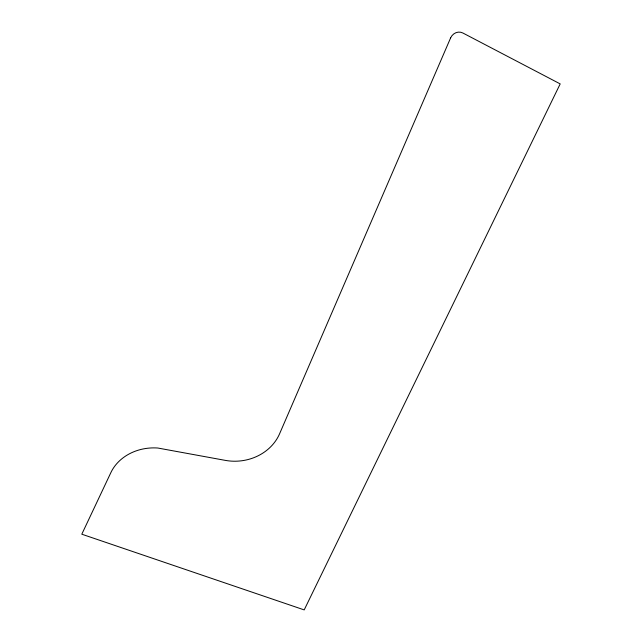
<?xml version="1.0" encoding="UTF-8"?>
<svg xmlns="http://www.w3.org/2000/svg" width="642" height="642" viewBox="0 0 642 642"><rect width="100%" height="100%" fill="white"/><g stroke="black" fill="none" stroke-linecap="round" stroke-linejoin="round"><path stroke-width="0.96" d="M450.596 37.958L279.575 433.807A47.163 41.658 -4.1 0 1 224.997 460.322L157.82 448.028A46.569 39.643 0.8 0 0 110.865 472.616L81.807 534.2L304.196 609.9L560.193 83.901L462.882 33.007A9.341 8.627 -62.7 0 0 450.596 37.958"/></g></svg>
